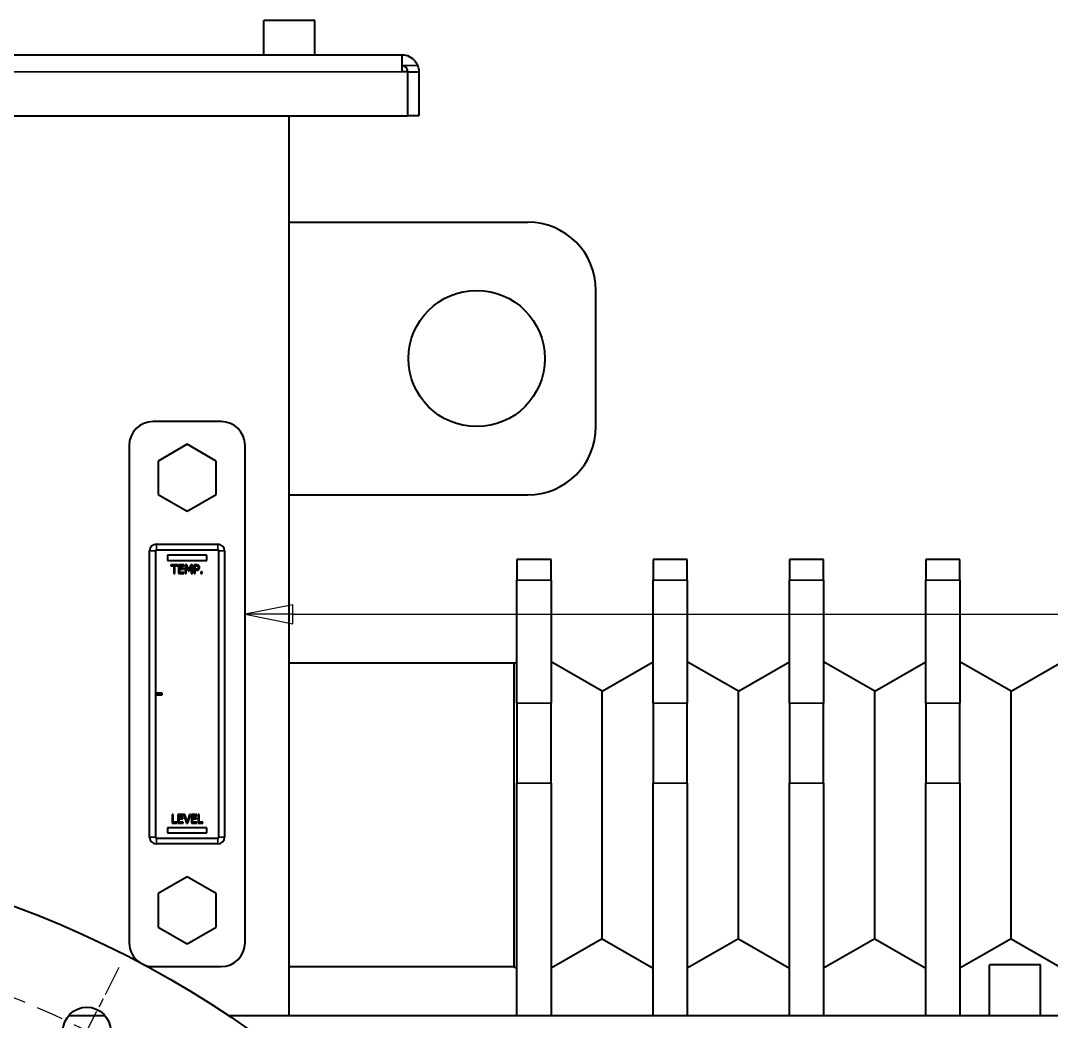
# Model space of a CAD drawing. Header units: millimetres. Extents: x 0 to 5887, y 0 to 4158.
# Drawn here: x 1302.1 to 1604.6, y 1915.6 to 2209.4 of the extents above; entities that cross this region are included whole.
import ezdxf

# ---------------------------------------------------------------- set-up
doc = ezdxf.new("R2010")
doc.units = ezdxf.units.MM
doc.header["$LTSCALE"] = 7
doc.linetypes.add('CHAIN', pattern=[0.3543, 0.2362, -0.0295, 0.0591, -0.0295])
for name, color, linetype, lineweight in [('가시적인 것(ISO)', 3, 'Continuous', 40), ('가시적인 좁은 것(ISO)', 3, 'Continuous', 35), ('기호(ISO)', 5, 'Continuous', 25), ('중심 표식(ISO)', 1, 'Continuous', 25), ('중심선(ISO)', 1, 'Continuous', 25)]:
    doc.layers.add(name, color=color, linetype=linetype, lineweight=lineweight)

# ---------------------------------------------------------------- blocks, each defined once
blk = doc.blocks.new('품번기호7')
at = {"layer": '기호(ISO)', "color": 7}
for p, q in [((197.427, 291.131), (195.427, 290.731)), ((197.427, 290.331), (197.427, 291.131)), ((197.427, 290.731), (195.427, 290.731)), ((195.427, 290.731), (197.427, 290.331)), ((197.427, 290.731), (274.929, 290.731))]:
    blk.add_line(p, q, dxfattribs=at)
at = {"layer": '기호(ISO)', "color": 7, "flags": 128}
blk.add_lwpolyline([(197.427, 291.131), (195.427, 290.731), (197.427, 290.331), (197.427, 291.131)], dxfattribs=at)
at = {"layer": '기호(ISO)', "color": 7}
blk.add_solid([(197.427, 291.131), (195.427, 290.731), (197.427, 290.331), (197.427, 291.131)], dxfattribs=at)

msp = doc.modelspace()

# ---------------------------------------------------------------- linework, layer by layer
at = {"layer": '가시적인 것(ISO)'}
for p, q in [((1388.4919, 2209.3871), (1373.4919, 2209.3871)), ((1373.4919, 2199.3871), (1373.4919, 2209.3871)), ((1388.4919, 2199.3871), (1388.4919, 2209.3871)), ((983.9919, 2199.3871), (1413.9919, 2199.3871)), ((1415.7212, 2194.3871), (1413.9919, 2194.3871)), ((1415.7212, 2194.3871), (1415.7212, 2181.3871)), ((1415.7919, 2194.3871), (1418.9919, 2194.3871)), ((1415.7919, 2181.3871), (1415.7919, 2194.3871)), ((1418.9919, 2194.3871), (1418.9919, 2181.3871)), ((982.2627, 2181.3871), (1415.7212, 2181.3871)), ((1380.9919, 1917.1871), (1380.9919, 2181.3871)), ((1418.9919, 2181.3871), (1415.7919, 2181.3871)), ((1380.9919, 2150.1871), (1450.9919, 2150.1871)), ((1470.9919, 2090.1871), (1470.9919, 2130.1871)), ((1360.9919, 2091.6871), (1340.9919, 2091.6871)), ((1333.9919, 2084.6871), (1333.9919, 1938.6871)), ((1350.9919, 2085.0021), (1342.4919, 2080.0946)), ((1359.4919, 2080.0946), (1350.9919, 2085.0021)), ((1367.9919, 1938.6871), (1367.9919, 2084.6871)), ((1342.4919, 2080.0946), (1342.4919, 2070.2796)), ((1359.4919, 2070.2796), (1359.4919, 2080.0946)), ((1342.4919, 2070.2796), (1350.9919, 2065.3722)), ((1350.9919, 2065.3722), (1359.4919, 2070.2796)), ((1380.9919, 2070.1871), (1450.9919, 2070.1871)), ((1341.9919, 2055.6871), (1359.9919, 2055.6871)), ((1339.9919, 1969.6871), (1339.9919, 2053.6871)), ((1341.724, 2053.6871), (1341.724, 2011.9371)), ((1359.9919, 2053.9551), (1341.9919, 2053.9551)), ((1345.2419, 2052.4371), (1345.2419, 2050.9371)), ((1356.7419, 2052.4371), (1345.2419, 2052.4371)), ((1356.7419, 2050.9371), (1356.7419, 2052.4371)), ((1360.2599, 1969.6871), (1360.2599, 2053.6871)), ((1361.9919, 2053.6871), (1361.9919, 1969.6871)), ((1447.7919, 2051.1871), (1447.7919, 2045.1564)), ((1457.7919, 2051.1871), (1447.7919, 2051.1871)), ((1457.7919, 2045.1564), (1457.7919, 2051.1871)), ((1487.7919, 2051.1871), (1487.7919, 2045.1564)), ((1497.7919, 2051.1871), (1487.7919, 2051.1871)), ((1497.7919, 2045.1564), (1497.7919, 2051.1871)), ((1527.7919, 2051.1871), (1527.7919, 2045.1564)), ((1537.7919, 2051.1871), (1527.7919, 2051.1871)), ((1537.7919, 2045.1564), (1537.7919, 2051.1871)), ((1567.7919, 2051.1871), (1567.7919, 2045.1564)), ((1577.7919, 2051.1871), (1567.7919, 2051.1871)), ((1577.7919, 2045.1564), (1577.7919, 2051.1871)), ((1345.2419, 2050.9371), (1356.7419, 2050.9371)), ((1346.228, 2049.5871), (1346.228, 2049.2913)), ((1348.2377, 2049.5871), (1346.228, 2049.5871)), ((1346.228, 2049.2913), (1347.0667, 2049.2913)), ((1347.0667, 2049.2913), (1347.0667, 2047.0871)), ((1347.399, 2049.2913), (1348.2377, 2049.2913)), ((1347.399, 2047.0871), (1347.399, 2049.2913)), ((1348.2377, 2049.2913), (1348.2377, 2049.5871)), ((1350.055, 2049.5871), (1348.4909, 2049.5871)), ((1348.4909, 2049.5871), (1348.4909, 2047.0871)), ((1348.8232, 2049.2913), (1350.055, 2049.2913)), ((1348.8232, 2048.6066), (1348.8232, 2049.2913)), ((1349.9719, 2048.6066), (1348.8232, 2048.6066)), ((1348.8232, 2048.3108), (1349.9719, 2048.3108)), ((1348.8232, 2047.3829), (1348.8232, 2048.3108)), ((1349.9719, 2048.3108), (1349.9719, 2048.6066)), ((1350.055, 2049.2913), (1350.055, 2049.5871)), ((1350.4196, 2049.5871), (1350.4196, 2047.0871)), ((1350.8734, 2049.5871), (1350.4196, 2049.5871)), ((1350.7296, 2049.2407), (1351.3759, 2047.7759)), ((1350.7296, 2047.0871), (1350.7296, 2049.2407)), ((1351.4974, 2048.1953), (1350.8734, 2049.5871)), ((1352.1011, 2049.5871), (1351.4974, 2048.1953)), ((1351.5785, 2047.7759), (1352.2308, 2049.2407)), ((1352.5631, 2049.5871), (1352.1011, 2049.5871)), ((1352.2308, 2049.2407), (1352.2308, 2047.0871)), ((1352.5631, 2047.0871), (1352.5631, 2049.5871)), ((1353.0695, 2049.5871), (1353.0695, 2047.0871)), ((1353.6976, 2049.5871), (1353.0695, 2049.5871)), ((1353.4018, 2048.3027), (1353.4018, 2049.2994)), ((1353.4018, 2049.2994), (1353.6773, 2049.2994)), ((1353.6287, 2048.3027), (1353.4018, 2048.3027)), ((1353.4018, 2048.0191), (1353.6834, 2048.0191)), ((1353.4018, 2047.0871), (1353.4018, 2048.0191)), ((1347.0667, 2047.0871), (1347.399, 2047.0871)), ((1348.4909, 2047.0871), (1350.055, 2047.0871)), ((1350.055, 2047.3829), (1348.8232, 2047.3829)), ((1350.055, 2047.0871), (1350.055, 2047.3829)), ((1350.4196, 2047.0871), (1350.7296, 2047.0871)), ((1351.3759, 2047.7759), (1351.5785, 2047.7759)), ((1352.2308, 2047.0871), (1352.5631, 2047.0871)), ((1353.0695, 2047.0871), (1353.4018, 2047.0871)), ((1355.0306, 2047.5652), (1355.0306, 2047.0871)), ((1355.4318, 2047.5652), (1355.0306, 2047.5652)), ((1355.0306, 2047.0871), (1355.4318, 2047.0871)), ((1355.4318, 2047.0871), (1355.4318, 2047.5652)), ((1447.7919, 2008.9965), (1447.7919, 2045.1564)), ((1457.7919, 2045.1564), (1457.7919, 2008.9965)), ((1487.7919, 2008.9965), (1487.7919, 2045.1564)), ((1497.7919, 2045.1564), (1497.7919, 2008.9965)), ((1527.7919, 2008.9965), (1527.7919, 2045.1564)), ((1537.7919, 2045.1564), (1537.7919, 2008.9965)), ((1567.7919, 2008.9965), (1567.7919, 2045.1564)), ((1577.7919, 2045.1564), (1577.7919, 2008.9965)), ((1447.0125, 2020.7371), (1380.9919, 2020.7371)), ((1447.0125, 2020.7371), (1447.7919, 2021.1871)), ((1447.0125, 1931.6371), (1447.0125, 2020.7371)), ((1472.7919, 2012.5269), (1457.7919, 2021.1871)), ((1472.7919, 2012.5269), (1487.7919, 2021.1871)), ((1512.7919, 2012.5269), (1497.7919, 2021.1871)), ((1512.7919, 2012.5269), (1527.7919, 2021.1871)), ((1552.7919, 2012.5269), (1537.7919, 2021.1871)), ((1552.7919, 2012.5269), (1567.7919, 2021.1871)), ((1592.7919, 2012.5269), (1577.7919, 2021.1871)), ((1592.7919, 2012.5269), (1607.7919, 2021.1871)), ((1341.724, 2011.9371), (1341.724, 2011.4371)), ((1343.724, 2011.9371), (1341.724, 2011.9371)), ((1343.724, 2011.4371), (1343.724, 2011.9371)), ((1472.7919, 1939.8474), (1472.7919, 2012.5269)), ((1512.7919, 1939.8474), (1512.7919, 2012.5269)), ((1552.7919, 1939.8474), (1552.7919, 2012.5269)), ((1592.7919, 1939.8474), (1592.7919, 2012.5269)), ((1341.724, 2011.4371), (1341.724, 1969.6871)), ((1341.724, 2011.4371), (1343.724, 2011.4371)), ((1447.7919, 2008.9965), (1447.7919, 1985.5042)), ((1457.7919, 1985.5042), (1457.7919, 2008.9965)), ((1487.7919, 2008.9965), (1487.7919, 1985.5042)), ((1497.7919, 1985.5042), (1497.7919, 2008.9965)), ((1527.7919, 2008.9965), (1527.7919, 1985.5042)), ((1537.7919, 1985.5042), (1537.7919, 2008.9965)), ((1567.7919, 2008.9965), (1567.7919, 1985.5042)), ((1577.7919, 1985.5042), (1577.7919, 2008.9965)), ((1447.7919, 1917.1871), (1447.7919, 1985.5042)), ((1457.7919, 1985.5042), (1457.7919, 1917.1871)), ((1487.7919, 1917.1871), (1487.7919, 1985.5042)), ((1497.7919, 1985.5042), (1497.7919, 1917.1871)), ((1527.7919, 1917.1871), (1527.7919, 1985.5042)), ((1537.7919, 1985.5042), (1537.7919, 1917.1871)), ((1567.7919, 1917.1871), (1567.7919, 1985.5042)), ((1577.7919, 1985.5042), (1577.7919, 1917.1871)), ((1346.5805, 1976.2871), (1346.5805, 1973.7871)), ((1346.9127, 1976.2871), (1346.5805, 1976.2871)), ((1346.9127, 1974.0829), (1346.9127, 1976.2871)), ((1349.8544, 1976.2871), (1348.2904, 1976.2871)), ((1348.2904, 1976.2871), (1348.2904, 1973.7871)), ((1348.6226, 1975.9913), (1349.8544, 1975.9913)), ((1348.6226, 1975.3066), (1348.6226, 1975.9913)), ((1349.8544, 1975.9913), (1349.8544, 1976.2871)), ((1349.9516, 1976.2871), (1350.8126, 1973.7871)), ((1350.3082, 1976.2871), (1349.9516, 1976.2871)), ((1351.0011, 1974.2105), (1350.3082, 1976.2871)), ((1351.6939, 1976.2871), (1351.0011, 1974.2105)), ((1351.1712, 1973.7871), (1352.0323, 1976.2871)), ((1352.0323, 1976.2871), (1351.6939, 1976.2871)), ((1353.8353, 1976.2871), (1352.2713, 1976.2871)), ((1352.2713, 1976.2871), (1352.2713, 1973.7871)), ((1352.6036, 1975.9913), (1353.8353, 1975.9913)), ((1352.6036, 1975.3066), (1352.6036, 1975.9913)), ((1353.8353, 1975.9913), (1353.8353, 1976.2871)), ((1354.2, 1976.2871), (1354.2, 1973.7871)), ((1354.5323, 1976.2871), (1354.2, 1976.2871)), ((1354.5323, 1974.0829), (1354.5323, 1976.2871)), ((1345.2419, 1972.4371), (1345.2419, 1970.9371)), ((1356.7419, 1972.4371), (1345.2419, 1972.4371)), ((1346.5805, 1973.7871), (1348.029, 1973.7871)), ((1348.029, 1974.0829), (1346.9127, 1974.0829)), ((1348.029, 1973.7871), (1348.029, 1974.0829)), ((1348.2904, 1973.7871), (1349.8544, 1973.7871)), ((1349.7713, 1975.3066), (1348.6226, 1975.3066)), ((1348.6226, 1975.0108), (1349.7713, 1975.0108)), ((1348.6226, 1974.0829), (1348.6226, 1975.0108)), ((1349.8544, 1974.0829), (1348.6226, 1974.0829)), ((1349.7713, 1975.0108), (1349.7713, 1975.3066)), ((1349.8544, 1973.7871), (1349.8544, 1974.0829)), ((1350.8126, 1973.7871), (1351.1712, 1973.7871)), ((1352.2713, 1973.7871), (1353.8353, 1973.7871)), ((1353.7523, 1975.3066), (1352.6036, 1975.3066)), ((1352.6036, 1975.0108), (1353.7523, 1975.0108)), ((1352.6036, 1974.0829), (1352.6036, 1975.0108)), ((1353.8353, 1974.0829), (1352.6036, 1974.0829)), ((1353.7523, 1975.0108), (1353.7523, 1975.3066)), ((1353.8353, 1973.7871), (1353.8353, 1974.0829)), ((1354.2, 1973.7871), (1355.6485, 1973.7871)), ((1355.6485, 1974.0829), (1354.5323, 1974.0829)), ((1355.6485, 1973.7871), (1355.6485, 1974.0829)), ((1356.7419, 1970.9371), (1356.7419, 1972.4371)), ((1341.9919, 1969.4192), (1359.9919, 1969.4192)), ((1345.2419, 1970.9371), (1356.7419, 1970.9371)), ((1359.9919, 1967.6871), (1341.9919, 1967.6871)), ((1350.9919, 1958.0021), (1342.4919, 1953.0946)), ((1359.4919, 1953.0946), (1350.9919, 1958.0021)), ((1342.4919, 1953.0946), (1342.4919, 1943.2796)), ((1359.4919, 1943.2796), (1359.4919, 1953.0946)), ((1342.4919, 1943.2796), (1350.9919, 1938.3722)), ((1350.9919, 1938.3722), (1359.4919, 1943.2796)), ((1472.7919, 1939.8474), (1457.7919, 1931.1871)), ((1472.7919, 1939.8474), (1487.7919, 1931.1871)), ((1512.7919, 1939.8474), (1497.7919, 1931.1871)), ((1512.7919, 1939.8474), (1527.7919, 1931.1871)), ((1552.7919, 1939.8474), (1537.7919, 1931.1871)), ((1552.7919, 1939.8474), (1567.7919, 1931.1871)), ((1592.7919, 1939.8474), (1577.7919, 1931.1871)), ((1592.7919, 1939.8474), (1607.7919, 1931.1871)), ((1340.9919, 1931.6871), (1360.9919, 1931.6871)), ((1447.0125, 1931.6371), (1380.9919, 1931.6371)), ((1447.0125, 1931.6371), (1447.7919, 1931.1871)), ((1601.4919, 1932.1871), (1586.4919, 1932.1871)), ((1586.4919, 1917.1871), (1586.4919, 1932.1871)), ((1601.4919, 1917.1871), (1601.4919, 1932.1871)), ((1326.9907, 1917.1871), (1316.1481, 1917.1871)), ((1638.1919, 1917.1871), (1363.3087, 1917.1871))]:
    msp.add_line(p, q, dxfattribs=at)
for centre, radius in [((1435.9919, 2110.1871), 20), ((1198.9919, 1672.1871), 295), ((1321.5694, 1912.7589), 7), ((1198.9919, 1672.1871), 245)]:
    msp.add_circle(centre, radius, dxfattribs=at)
for centre, radius, start, end in [((1450.9919, 2130.1871), 20, 0, 90), ((1340.9919, 2084.6871), 7, 90, 180), ((1360.9919, 2084.6871), 7, 0, 90), ((1450.9919, 2090.1871), 20, 270, 0), ((1341.9919, 2053.6871), 2, 90, 180), ((1359.9919, 2053.6871), 2, 0, 90), ((1341.9919, 2053.6871), 0.2679, 90, 180), ((1359.9919, 2053.6871), 0.2679, 0, 90), ((1341.9919, 1969.6871), 2, 180, 270), ((1341.9919, 1969.6871), 0.2679, 180, 270), ((1359.9919, 1969.6871), 2, 270, 0), ((1359.9919, 1969.6871), 0.2679, 270, 0), ((1340.9919, 1938.6871), 7, 180, 236.758892), ((1360.9919, 1938.6871), 7, 270, 0), ((1340.9919, 1938.6871), 7, 247.140779, 270)]:
    msp.add_arc(centre, radius, start, end, dxfattribs=at)
for points, knots in [([(1413.9919, 2199.3871), (1413.9919, 2199.0981), (1413.9919, 2198.6646), (1413.9919, 2197.4823), (1413.9919, 2196.6086), (1413.9919, 2195.4997), (1413.9919, 2194.3871)], [0, 0, 0, 0, 0.57504459, 0.57504459, 0.57504459, 1, 1, 1, 1]), ([(1413.9919, 2199.3871), (1415.4974, 2199.3871), (1416.9868, 2198.6646), (1417.9187, 2197.4823), (1418.2275, 2197.0906), (1418.4772, 2196.6524), (1418.6567, 2196.1871)], [0, 0, 0, 0, 0.575044589, 0.575044589, 0.575044589, 0.76555338, 0.76555338, 0.76555338, 0.76555338]), ([(1415.7919, 2194.3871), (1415.7919, 2195.0868), (1415.3438, 2195.7663), (1414.7006, 2196.0417), (1414.4774, 2196.1373), (1414.2347, 2196.1871), (1413.9919, 2196.1871)], [-1, -1, -1, -1, -0.25762063, -0.25762063, -0.25762063, 0, 0, 0, 0])]:
    msp.add_open_spline(points, degree=3, knots=knots, dxfattribs=at)
for points, degree in [([(1418.6567, 2196.1871), (1418.8776, 2195.6146), (1418.9919, 2195.0009), (1418.9919, 2194.3871)], 3), ([(1354.1615, 2048.4526), (1354.0805, 2048.3675), (1353.8313, 2048.3027), (1353.6287, 2048.3027)], 2), ([(1353.6773, 2049.2994), (1353.8333, 2049.2994), (1354.044, 2049.2569), (1354.123, 2049.2042)], 2), ([(1353.6834, 2048.0191), (1353.9508, 2048.0191), (1354.3013, 2048.1507), (1354.431, 2048.2784)], 2), ([(1354.352, 2049.4311), (1354.2324, 2049.5142), (1353.9204, 2049.5871), (1353.6976, 2049.5871)], 2), ([(1354.123, 2049.2042), (1354.2142, 2049.1434), (1354.3033, 2048.953), (1354.3033, 2048.8233)], 2), ([(1354.3033, 2048.8233), (1354.3033, 2048.7038), (1354.2365, 2048.5276), (1354.1615, 2048.4526)], 2), ([(1354.6498, 2048.8335), (1354.6498, 2049.0421), (1354.4917, 2049.3359), (1354.352, 2049.4311)], 2), ([(1354.431, 2048.2784), (1354.5343, 2048.3797), (1354.6498, 2048.6714), (1354.6498, 2048.8335)], 2)]:
    msp.add_open_spline(points, degree=degree, dxfattribs=at)
at = {"layer": '가시적인 좁은 것(ISO)'}
for p, q in [((1413.9919, 2194.3871), (983.9919, 2194.3871)), ((1418.6567, 2196.1871), (1413.9919, 2196.1871)), ((1341.9919, 2055.6871), (1341.9919, 2053.9551)), ((1359.9919, 2055.6871), (1359.9919, 2053.9551)), ((1339.9919, 2053.6871), (1341.724, 2053.6871)), ((1361.9919, 2053.6871), (1360.2599, 2053.6871)), ((1457.7919, 2045.1564), (1447.7919, 2045.1564)), ((1497.7919, 2045.1564), (1487.7919, 2045.1564)), ((1537.7919, 2045.1564), (1527.7919, 2045.1564)), ((1577.7919, 2045.1564), (1567.7919, 2045.1564)), ((1447.7919, 2008.9965), (1457.7919, 2008.9965)), ((1487.7919, 2008.9965), (1497.7919, 2008.9965)), ((1527.7919, 2008.9965), (1537.7919, 2008.9965)), ((1567.7919, 2008.9965), (1577.7919, 2008.9965)), ((1447.7919, 1985.5042), (1457.7919, 1985.5042)), ((1487.7919, 1985.5042), (1497.7919, 1985.5042)), ((1527.7919, 1985.5042), (1537.7919, 1985.5042)), ((1567.7919, 1985.5042), (1577.7919, 1985.5042)), ((1339.9919, 1969.6871), (1341.724, 1969.6871)), ((1341.9919, 1967.6871), (1341.9919, 1969.4192)), ((1359.9919, 1967.6871), (1359.9919, 1969.4192)), ((1361.9919, 1969.6871), (1360.2599, 1969.6871))]:
    msp.add_line(p, q, dxfattribs=at)
at = {"layer": '중심 표식(ISO)', "linetype": 'CHAIN', "ltscale": 6.667144}
msp.add_line((1312.0356, 1894.0477), (1331.1032, 1931.47), dxfattribs=at)
at = {"layer": '중심선(ISO)', "linetype": 'CHAIN', "ltscale": 19.051651}
msp.add_arc((1198.9919, 1672.1871), 270, 166.543662, 103.456338, dxfattribs=at)

# ---------------------------------------------------------------- block references
at = {"layer": '기호(ISO)', "xscale": 7, "yscale": 7, "zscale": 7}
msp.add_blockref('품번기호7', (0, 0), dxfattribs=at)

doc.saveas('drawing.dxf')
